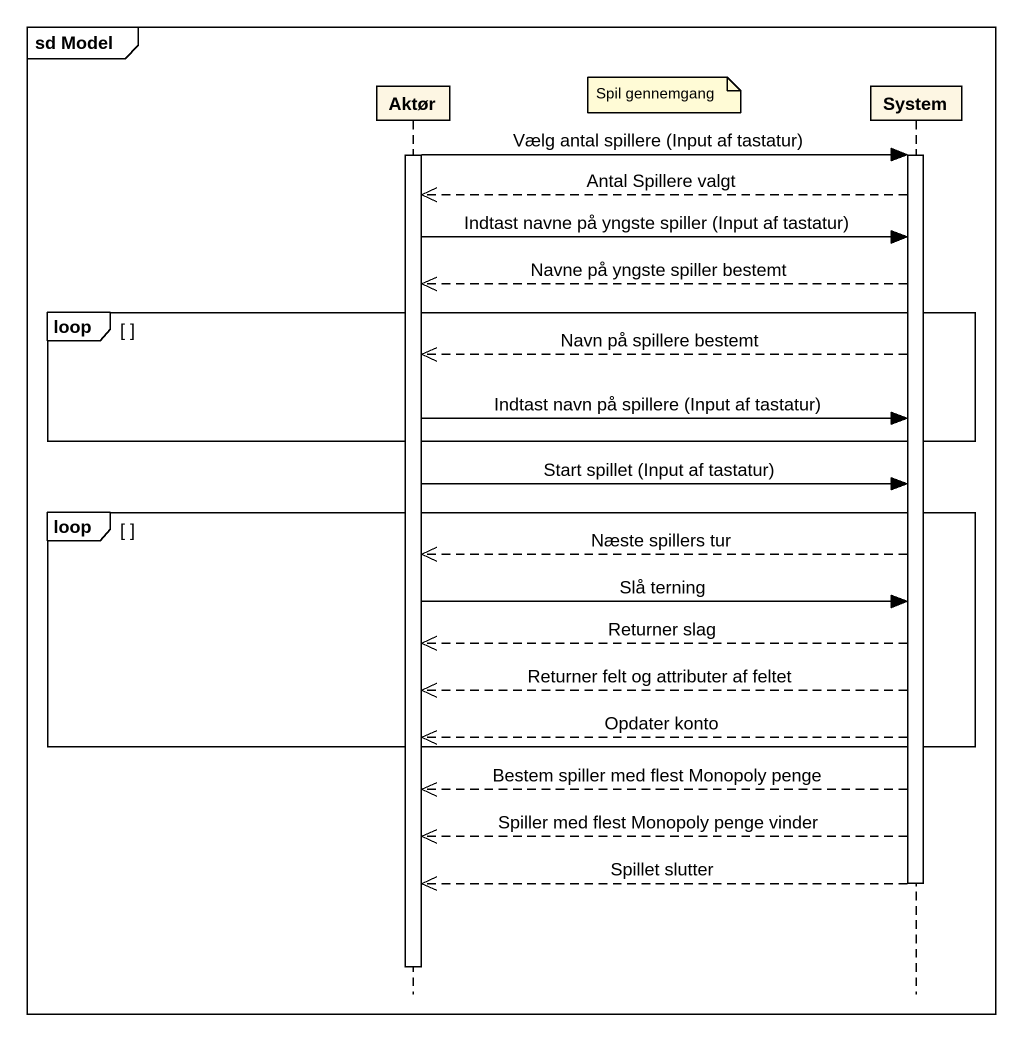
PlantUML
@startuml
mainframe sd Model
hide footbox
participant Aktør
participant System

note right of Aktør : Spil gennemgang
activate Aktør
Aktør -> System : Vælg antal spillere (Input af tastatur)
activate System
System -->> Aktør : Antal Spillere valgt
Aktør -> System : Indtast navne på yngste spiller (Input af tastatur)
System -->> Aktør : Navne på yngste spiller bestemt
loop
  System -->> Aktør : Navn på spillere bestemt
  Aktør -> System : Indtast navn på spillere (Input af tastatur)
end
Aktør -> System : Start spillet (Input af tastatur)
loop
  System -->> Aktør : Næste spillers tur
  Aktør -> System : Slå terning
  System -->> Aktør : Returner slag
  System -->> Aktør : Returner felt og attributer af feltet
  System -->> Aktør : Opdater konto
end
System -->> Aktør : Bestem spiller med flest Monopoly penge
System -->> Aktør : Spiller med flest Monopoly penge vinder
System -->> Aktør : Spillet slutter
deactivate System
deactivate Aktør
@enduml
